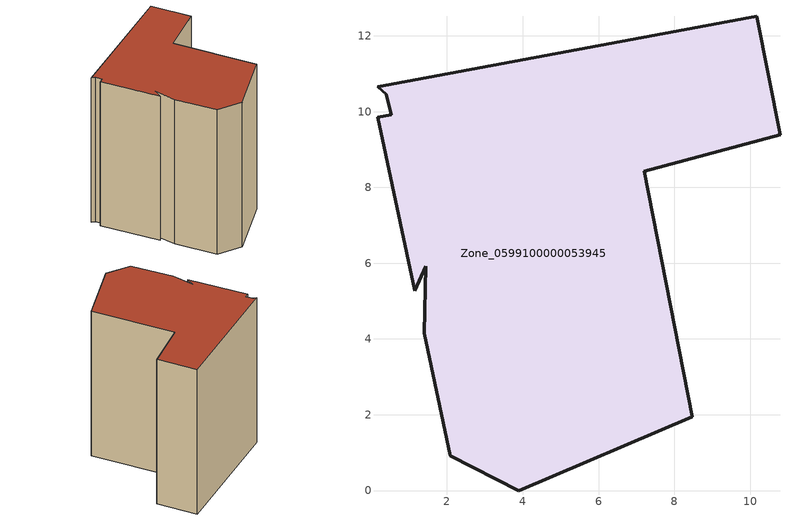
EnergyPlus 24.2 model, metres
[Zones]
Zone_0599100000053945
 floor ground (C_G): 1.44,5.92 1.15,5.27 0.17,9.85 0.53,9.91 0.4,10.46 0.17,10.65 10.18,12.51 10.79,9.39 7.2,8.43 8.47,1.95 3.9,0 2.09,0.92 1.4,4.15 z0
 wall outside (C_F): 3.9,0 8.47,1.95 7.2,8.43 10.79,9.39 10.18,12.51 0.17,10.65 0.4,10.46 0.53,9.91 0.17,9.85 1.15,5.27 1.44,5.92 1.4,4.15 2.09,0.92 3.9,0 z0:12.5
 roof outside (C_R): 1.15,5.27 1.44,5.92 1.4,4.15 2.09,0.92 3.9,0 8.47,1.95 7.2,8.43 10.79,9.39 10.18,12.51 0.17,10.65 0.4,10.46 0.53,9.91 0.17,9.85 z12.5
[BUILDING]
Pand.0599100000053945: North Axis=0; Terrain=City; Loads Convergence Tolerance Value=0.04; Temperature Convergence Tolerance Value=0.4; Solar Distribution=FullExterior; Maximum Number of Warmup Days=25; Minimum Number of Warmup Days=1
[Site:Location]
Rotterdam.The.Hague.AP_ZH_NLD Design_Conditions: Latitude=51.96; Longitude=4.45; Time Zone=1; Elevation=-4.5
[SITE:GROUNDTEMPERATURE:BUILDINGSURFACE]
18, 18, 18, 18, 18, 18, 18, 18, 18, 18, 18, 18
[MATERIAL] Thermal Absorptance=0.9; Solar Absorptance=0.7; Visible Absorptance=0.7
Name | Roughness | Thickness | Conductivity | Density | Specific Heat
G.TC.1946 | MediumSmooth | 0.15 | 1 | 540 | 1210
F.TC.1946 | Rough | 0.3 | 0.857143 | 1920 | 840
R.TC.1946 | MediumRough | 0.2 | 0.909091 | 1500 | 1000
[CONSTRUCTION]
C_G: G.TC.1946
C_F: F.TC.1946
C_R: R.TC.1946
[ZONE]
Zone_0599100000053945: Type=1; Multiplier=1; Ceiling Height=Autocalculate; Volume=Autocalculate; Floor Area=autocalculate; Part of Total Floor Area=Yes
[ZONEINFILTRATION:DESIGNFLOWRATE]
Infil_Zone_0599100000053945: Zone or ZoneList or Space or SpaceList=Zone_0599100000053945; Schedule=AlwaysOn; Design Flow Rate Calculation Method=Flow/Area; Flow Rate per Floor Area=0.003; Constant Term Coefficient=1; Temperature Term Coefficient=0; Velocity Term Coefficient=0; Velocity Squared Term Coefficient=0
[HVACTEMPLATE:ZONE:IDEALLOADSAIRSYSTEM]
Zone_0599100000053945: Maximum Heating Supply Air Temperature=50; Minimum Cooling Supply Air Temperature=13; Maximum Heating Supply Air Humidity Ratio=0.0156; Minimum Cooling Supply Air Humidity Ratio=0.0077; Heating Limit=NoLimit; Cooling Limit=NoLimit; Dehumidification Control Type=ConstantSensibleHeatRatio; Cooling Sensible Heat Ratio=0.7; Dehumidification Setpoint=60; Humidification Control Type=None; Humidification Setpoint=30; Outdoor Air Method=None; Outdoor Air Flow Rate per Person=0.00944; Outdoor Air Flow Rate per Zone Floor Area=0; Outdoor Air Flow Rate per Zone=0; Demand Controlled Ventilation Type=None; Outdoor Air Economizer Type=NoEconomizer; Heat Recovery Type=None; Sensible Heat Recovery Effectiveness=0.7; Latent Heat Recovery Effectiveness=0.65
[ZONECONTROL:THERMOSTAT]
ThermostatControl_Zone_0599100000053945: Zone or ZoneList=Zone_0599100000053945; Control Type Schedule=DualSetpointControlType; Control 1=Thermostat_Zone_0599100000053945; Temperature Difference Between Cutout And Setpoint=0
[THERMOSTATSETPOINT:DUALSETPOINT]
Thermostat_Zone_0599100000053945: Heating Setpoint Temperature Schedule=HeatingSetpoint_Zone_0599100000053945; Cooling Setpoint Temperature Schedule=CoolingSetpoint_Zone_0599100000053945
[SCHEDULE:COMPACT]
HeatingSetpoint_Zone_0599100000053945: Through: 12/31, For: AllDays, Until: 24:00, 21
CoolingSetpoint_Zone_0599100000053945: Through: 12/31, For: AllDays, Until: 24:00, 24
DualSetpointControlType: Through: 12/31, For: AllDays, Until: 24:00, 4
AlwaysOn: Through: 12/31, For: AllDays, Until: 24:00, 1
